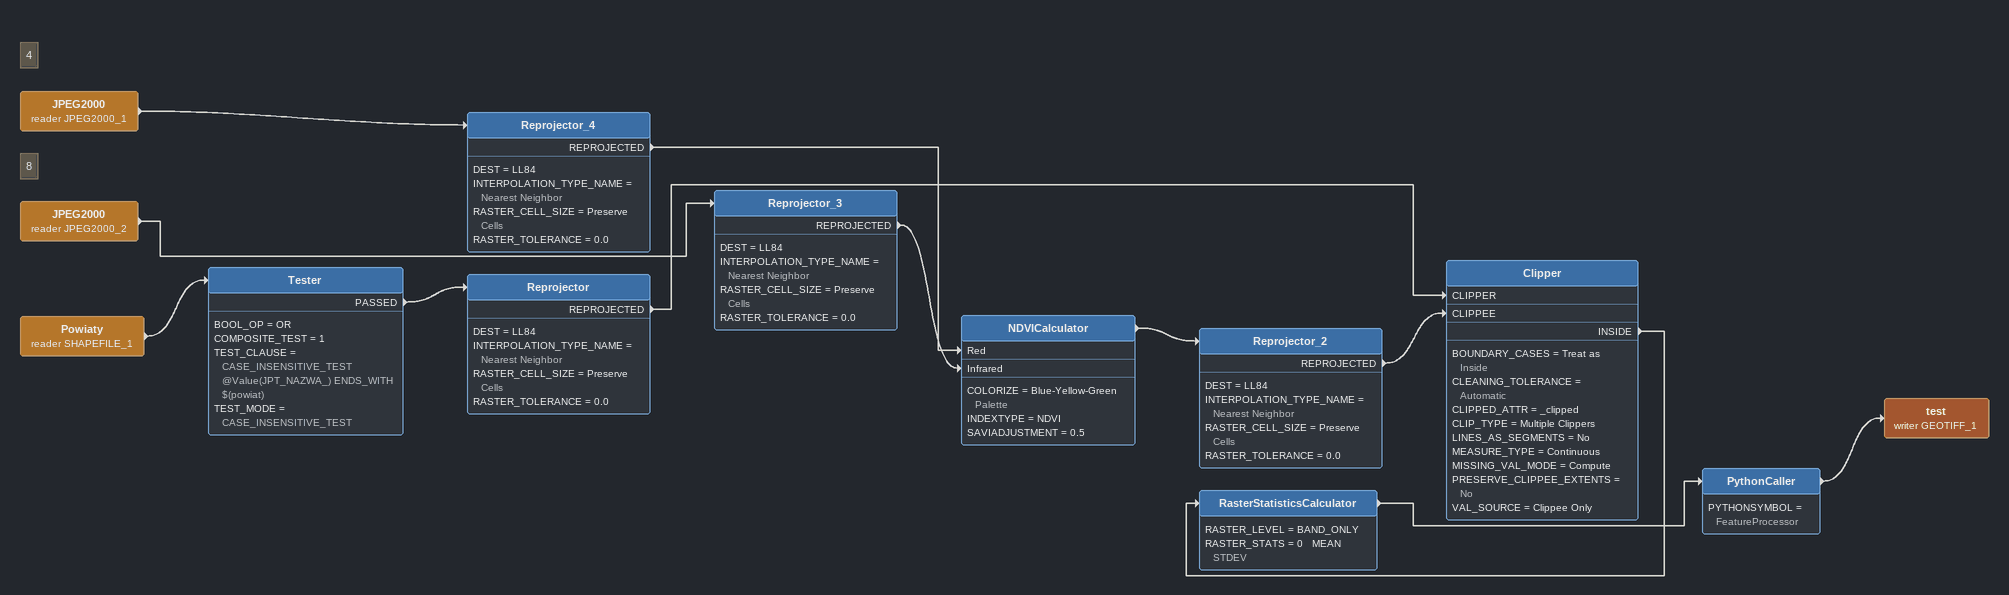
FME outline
Note: 4
JPEG2000 (reader JPEG2000_1)
    -> Reprojector_4
Reprojector_4
    DEST = LL84
    INTERPOLATION_TYPE_NAME = Nearest Neighbor
    RASTER_CELL_SIZE = Preserve Cells
    RASTER_TOLERANCE = 0.0
    REPROJECTED -> NDVICalculator [Red]
Note: 8
JPEG2000 (reader JPEG2000_2)
    -> Reprojector_3
Reprojector_3
    DEST = LL84
    INTERPOLATION_TYPE_NAME = Nearest Neighbor
    RASTER_CELL_SIZE = Preserve Cells
    RASTER_TOLERANCE = 0.0
    REPROJECTED -> NDVICalculator [Infrared]
NDVICalculator
    COLORIZE = Blue-Yellow-Green Palette
    INDEXTYPE = NDVI
    SAVIADJUSTMENT = 0.5
    -> Reprojector_2
Reprojector_2
    DEST = LL84
    INTERPOLATION_TYPE_NAME = Nearest Neighbor
    RASTER_CELL_SIZE = Preserve Cells
    RASTER_TOLERANCE = 0.0
    REPROJECTED -> Clipper [CLIPPEE]
Powiaty (reader SHAPEFILE_1)
    -> Tester
Tester
    BOOL_OP = OR
    COMPOSITE_TEST = 1
    TEST_CLAUSE = CASE_INSENSITIVE_TEST @Value(JPT_NAZWA_) ENDS_WITH $(powiat)
    TEST_MODE = CASE_INSENSITIVE_TEST
    PASSED -> Reprojector
Reprojector
    DEST = LL84
    INTERPOLATION_TYPE_NAME = Nearest Neighbor
    RASTER_CELL_SIZE = Preserve Cells
    RASTER_TOLERANCE = 0.0
    REPROJECTED -> Clipper [CLIPPER]
Clipper
    BOUNDARY_CASES = Treat as Inside
    CLEANING_TOLERANCE = Automatic
    CLIPPED_ATTR = _clipped
    CLIP_TYPE = Multiple Clippers
    LINES_AS_SEGMENTS = No
    MEASURE_TYPE = Continuous
    MISSING_VAL_MODE = Compute
    PRESERVE_CLIPPEE_EXTENTS = No
    VAL_SOURCE = Clippee Only
    INSIDE -> RasterStatisticsCalculator
RasterStatisticsCalculator
    RASTER_LEVEL = BAND_ONLY
    RASTER_STATS = 0   MEAN   STDEV
    -> PythonCaller
PythonCaller
    PYTHONSYMBOL = FeatureProcessor
    -> test (writer GEOTIFF_1)
test (writer GEOTIFF_1)
